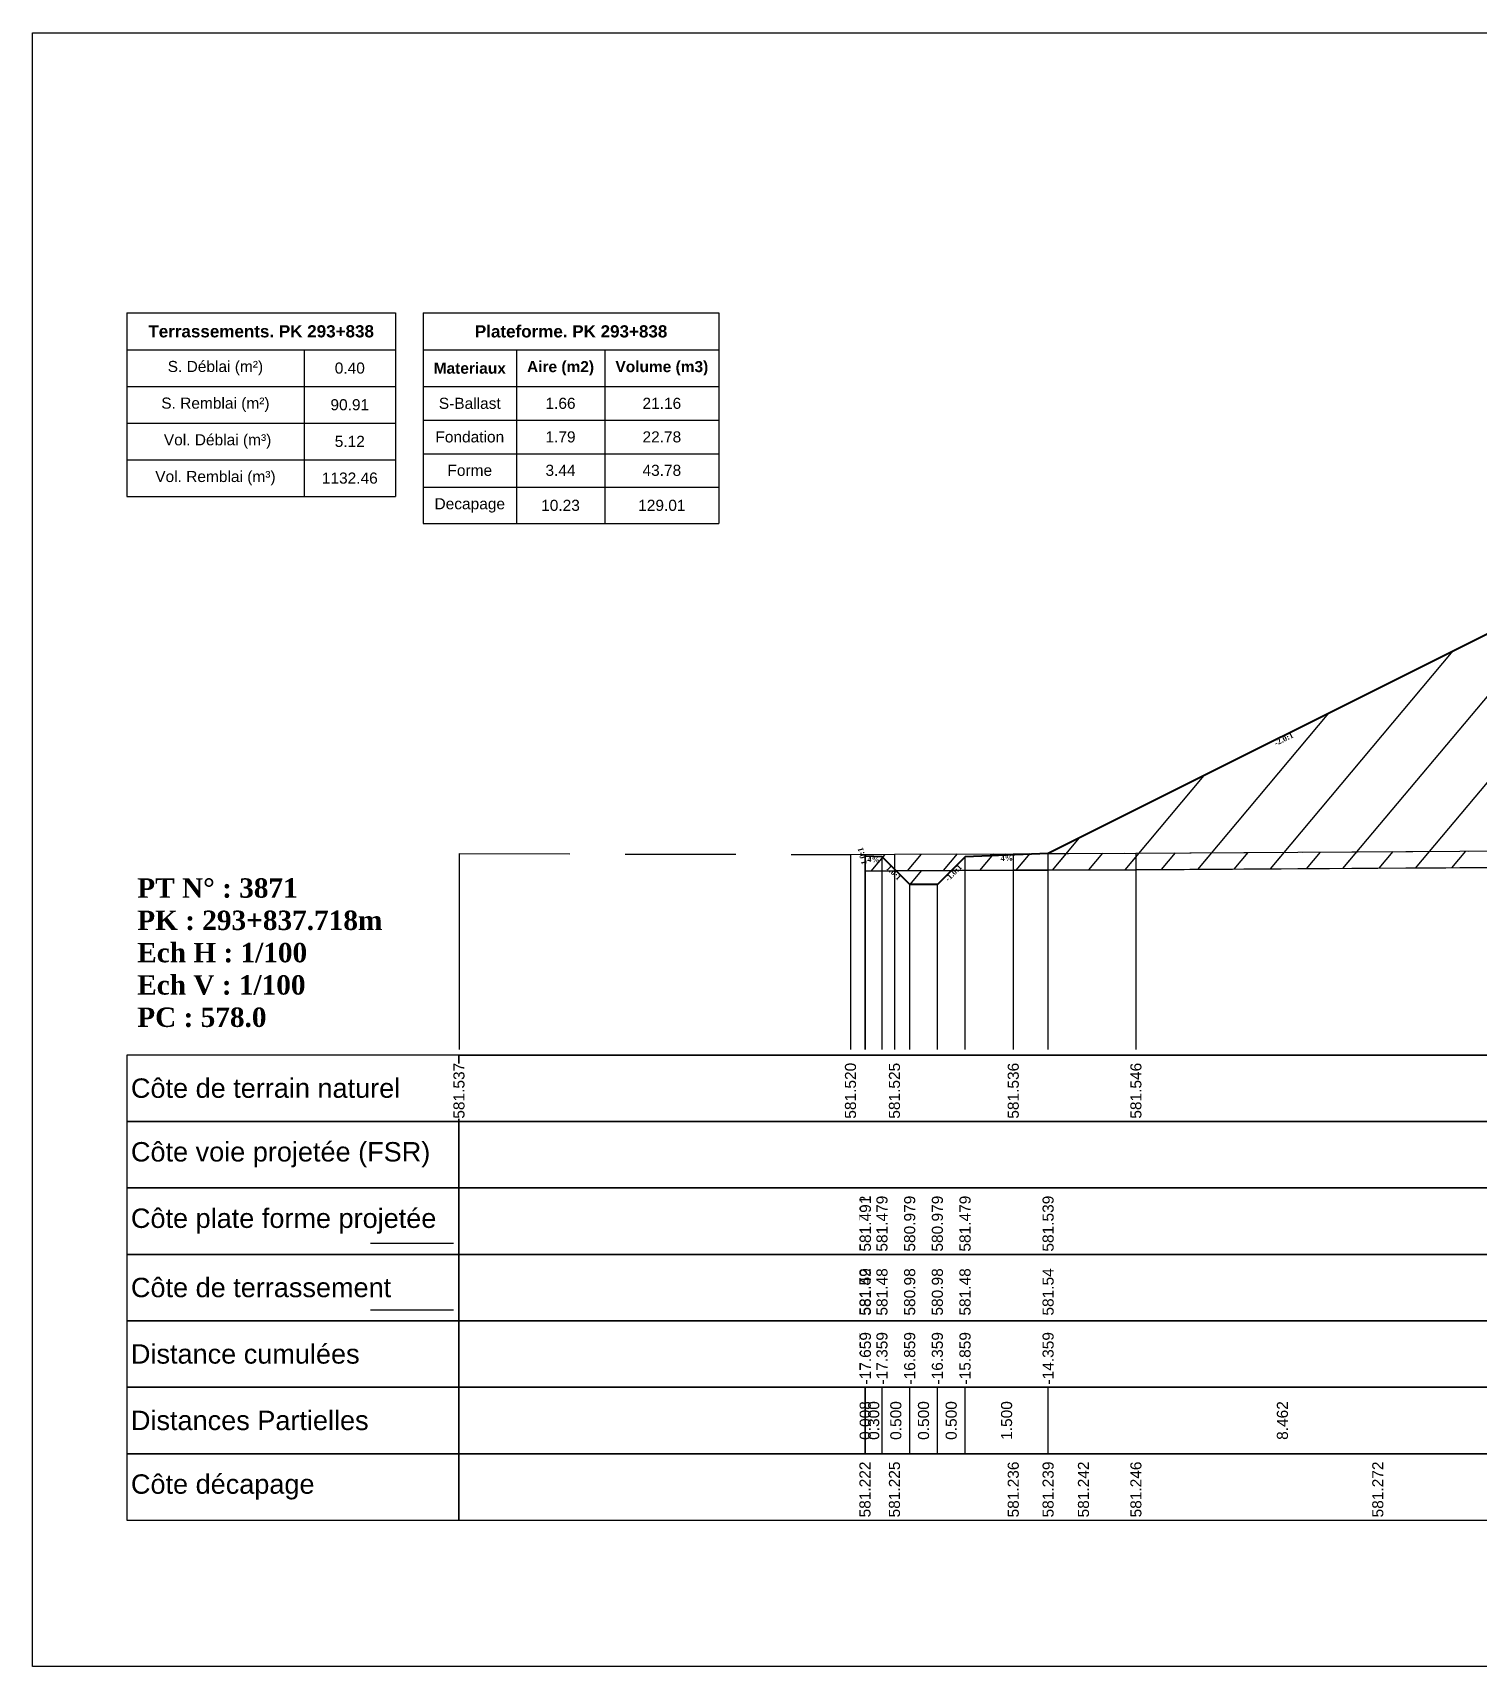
# Model space of a CAD drawing. Header units: millimetres. Extents: x 2762 to 3076, y 916 to 3305.
# Drawn here: x 2789.35 to 2815.46, y 985.65 to 1015.15 of the extents above; entities that cross this region are included whole.
import ezdxf

# ---------------------------------------------------------------- set-up
doc = ezdxf.new("R2010")
doc.units = ezdxf.units.MM
doc.header["$LTSCALE"] = 2
doc.linetypes.add('CACHE', pattern=[9.525, 6.35, -3.175])
doc.linetypes.add('DASHED', pattern=[0.75, 0.5, -0.25])
for name, color, linetype in [('C-ANNO-TABL', 1, 'Continuous'), ('C-ANNO-TABL-TEXT', 150, 'Continuous'), ('C-ANNO-TABL-TITL', 150, 'Continuous'), ('C-ANNO-TABL-TTBL', 5, 'Continuous'), ('C-ROAD-CORR', 5, 'Continuous'), ('C-ROAD-SCTN', 7, 'Continuous')]:
    doc.layers.add(name, color=color, linetype=linetype)
doc.styles.add('ARIAL', font='arial.ttf')
doc.styles.add('C3D_Etiquette', font='romans.shx')
doc.styles.add('C3D_Profil_Travers', font='romans.shx')
doc.styles.get("Standard").update_dxf_attribs({"font": 'arial.ttf'})

msp = doc.modelspace()

# ---------------------------------------------------------------- hatches: boundary and pattern name
at = {"linetype": 'Continuous', "lineweight": -3}
h = msp.add_hatch(dxfattribs=at)
h.set_pattern_fill('_U', color=3, angle=50, style=0, pattern_type=0)
h.set_pattern_definition([(50, (2837.9425, 1000.1953), (-0.766044, 0.642788), [])])
h.paths.add_polyline_path([(2837.943, 1000.195), (2838.161, 1000.413), (2838.461, 1000.425), (2838.479, 1000.499), (2838.479, 1000.199), (2838.192, 1000.197)])
h.paths.add_polyline_path([(2805.947, 1000.014), (2806.195, 1000.263), (2807.695, 1000.323), (2816.158, 1004.554), (2824.155, 1004.874), (2826.551, 1004.778), (2835.161, 1000.473), (2836.661, 1000.413), (2836.887, 1000.187), (2830.216, 1000.134), (2823.615, 1000.115), (2809.281, 1000.03), (2807.066, 1000.02)])
h.paths.add_polyline_path([(2804.388, 1000.005), (2804.388, 1000.305), (2804.395, 1000.275), (2804.695, 1000.263), (2804.949, 1000.009), (2804.92, 1000.009)])
h = msp.add_hatch(dxfattribs=at)
h.set_pattern_fill('_U', color=150, scale=0.5, angle=50, style=0, pattern_type=0)
h.set_pattern_definition([(50, (2837.94255, 1000.19534), (-0.383022, 0.321394), [])])
h.paths.add_polyline_path([(2837.943, 1000.195), (2838.161, 1000.413), (2838.461, 1000.425), (2838.479, 1000.499), (2838.479, 1000.199), (2838.192, 1000.197)])
h.paths.add_polyline_path([(2835.161, 1000.473), (2838.192, 1000.497), (2838.479, 1000.499), (2838.461, 1000.425), (2838.161, 1000.413), (2837.943, 1000.195), (2836.887, 1000.187), (2836.661, 1000.413)])
h.paths.add_polyline_path([(2805.947, 1000.014), (2806.195, 1000.263), (2807.695, 1000.323), (2809.281, 1000.33), (2823.615, 1000.415), (2830.216, 1000.434), (2835.161, 1000.473), (2836.661, 1000.413), (2836.887, 1000.187), (2830.216, 1000.134), (2823.615, 1000.115), (2809.281, 1000.03), (2807.066, 1000.02)])
h.paths.add_polyline_path([(2804.388, 1000.305), (2804.92, 1000.309), (2807.066, 1000.32), (2807.695, 1000.323), (2806.195, 1000.263), (2805.947, 1000.014), (2804.949, 1000.009), (2804.695, 1000.263), (2804.395, 1000.275)])
h.paths.add_polyline_path([(2804.388, 1000.005), (2804.388, 1000.305), (2804.395, 1000.275), (2804.695, 1000.263), (2804.949, 1000.009), (2804.92, 1000.009)])
h = msp.add_hatch(dxfattribs=at)
h.set_pattern_fill('_U', color=1, angle=50, style=0, pattern_type=0)
h.set_pattern_definition([(50, (2836.8869, 1000.187), (-0.766044, 0.642788), [])])
h.paths.add_polyline_path([(2836.887, 1000.187), (2837.943, 1000.195), (2837.661, 999.913), (2837.161, 999.913)])
h.paths.add_polyline_path([(2804.949, 1000.009), (2805.947, 1000.014), (2805.695, 999.763), (2805.195, 999.763)])

# ---------------------------------------------------------------- linework, layer by layer
at = {"color": 253, "linetype": 'Continuous', "lineweight": -3}
for p, q in [((2807.695, 1000.323), (2816.158, 1004.554)), ((2809.281, 1000.33), (2823.615, 1000.415)), ((2804.388, 1000.305), (2804.92, 1000.309)), ((2804.395, 1000.275), (2804.388, 1000.305)), ((2804.388, 1000.005), (2804.388, 1000.305)), ((2804.388, 1000.305), (2804.395, 1000.275)), ((2804.388, 1000.005), (2804.388, 1000.305)), ((2804.388, 1000.305), (2804.395, 1000.275)), ((2804.695, 1000.263), (2804.395, 1000.275)), ((2804.395, 1000.275), (2804.695, 1000.263)), ((2804.395, 1000.275), (2804.695, 1000.263)), ((2804.949, 1000.009), (2804.695, 1000.263)), ((2804.695, 1000.263), (2804.949, 1000.009)), ((2804.695, 1000.263), (2804.949, 1000.009)), ((2804.92, 1000.309), (2807.066, 1000.32)), ((2805.947, 1000.014), (2806.195, 1000.263)), ((2806.195, 1000.263), (2805.947, 1000.014)), ((2805.947, 1000.014), (2806.195, 1000.263)), ((2806.195, 1000.263), (2807.695, 1000.323)), ((2807.695, 1000.323), (2806.195, 1000.263)), ((2806.195, 1000.263), (2807.695, 1000.323)), ((2807.066, 1000.32), (2807.695, 1000.323)), ((2807.695, 1000.323), (2809.281, 1000.33)), ((2823.615, 1000.115), (2809.281, 1000.03)), ((2823.615, 1000.115), (2809.281, 1000.03)), ((2804.92, 1000.009), (2804.388, 1000.005)), ((2804.92, 1000.009), (2804.388, 1000.005)), ((2804.949, 1000.009), (2804.92, 1000.009)), ((2804.949, 1000.009), (2804.92, 1000.009)), ((2805.947, 1000.014), (2804.949, 1000.009)), ((2804.949, 1000.009), (2805.947, 1000.014)), ((2805.195, 999.763), (2804.949, 1000.009)), ((2805.695, 999.763), (2805.195, 999.763)), ((2805.947, 1000.014), (2805.695, 999.763)), ((2807.066, 1000.02), (2805.947, 1000.014)), ((2807.066, 1000.02), (2805.947, 1000.014)), ((2809.281, 1000.03), (2807.066, 1000.02)), ((2809.281, 1000.03), (2807.066, 1000.02))]:
    msp.add_line(p, q, dxfattribs=at)
at = {"color": 105, "linetype": 'DASHED', "lineweight": -3, "ltscale": 2}
for p, q in [((2809.281, 1000.33), (2822.055, 1000.405)), ((2797.055, 1000.321), (2804.126, 1000.304)), ((2804.126, 1000.304), (2804.92, 1000.309)), ((2804.92, 1000.309), (2807.066, 1000.32)), ((2807.066, 1000.32), (2809.281, 1000.33))]:
    msp.add_line(p, q, dxfattribs=at)
at = {"color": 98, "linetype": 'CACHE', "lineweight": -3}
for p, q in [((2797.055, 1000.321), (2797.055, 996.784)), ((2804.126, 1000.304), (2804.126, 996.784)), ((2804.92, 1000.309), (2804.92, 996.784)), ((2807.066, 1000.32), (2807.066, 996.784)), ((2809.281, 1000.33), (2809.281, 996.784))]:
    msp.add_line(p, q, dxfattribs=at)
at = {"color": 8, "linetype": 'CACHE', "lineweight": -3}
for p, q in [((2804.388, 996.784), (2804.388, 1000.305)), ((2804.395, 996.784), (2804.395, 1000.275)), ((2804.695, 996.784), (2804.695, 1000.263)), ((2806.195, 996.784), (2806.195, 1000.263)), ((2807.695, 996.784), (2807.695, 1000.323)), ((2805.195, 996.784), (2805.195, 999.763)), ((2805.695, 996.784), (2805.695, 999.763))]:
    msp.add_line(p, q, dxfattribs=at)
at = {"color": 6, "linetype": 'Continuous', "lineweight": -3}
for p, q in [((2809.281, 1000.03), (2813.65, 1000.056)), ((2813.65, 1000.056), (2822.055, 1000.105)), ((2804.388, 1000.005), (2804.92, 1000.009)), ((2804.92, 1000.009), (2807.066, 1000.02)), ((2807.066, 1000.02), (2807.695, 1000.023)), ((2807.695, 1000.023), (2808.334, 1000.026)), ((2808.334, 1000.026), (2809.281, 1000.03))]:
    msp.add_line(p, q, dxfattribs=at)
at = {"color": 7, "linetype": 'Continuous', "lineweight": -3}
for p, q in [((2797.054, 996.684), (2847.056, 996.684)), ((2804.388, 989.484), (2804.388, 990.684)), ((2804.395, 989.484), (2804.395, 990.684)), ((2804.395, 989.484), (2804.395, 990.684)), ((2804.695, 989.484), (2804.695, 990.684)), ((2804.695, 989.484), (2804.695, 990.684)), ((2805.195, 989.484), (2805.195, 990.684)), ((2805.195, 989.484), (2805.195, 990.684)), ((2805.695, 989.484), (2805.695, 990.684)), ((2805.695, 989.484), (2805.695, 990.684)), ((2806.195, 989.484), (2806.195, 990.684)), ((2806.195, 989.484), (2806.195, 990.684)), ((2807.695, 989.484), (2807.695, 990.684)), ((2807.695, 989.484), (2807.695, 990.684))]:
    msp.add_line(p, q, dxfattribs=at)
at = {"color": 154, "linetype": 'Continuous', "lineweight": -3}
msp.add_line((2795.454, 993.284), (2796.954, 993.284), dxfattribs=at)
at = {"color": 1, "linetype": 'Continuous', "lineweight": -3}
msp.add_line((2795.454, 992.084), (2796.954, 992.084), dxfattribs=at)
at = {"color": 7, "linetype": 'Continuous', "lineweight": -3}
for points in [[(2797.054, 995.484), (2797.054, 996.684), (2791.054, 996.684), (2791.054, 995.484)], [(2797.054, 995.484), (2847.056, 995.484), (2847.056, 996.684), (2797.054, 996.684)], [(2797.054, 994.284), (2797.054, 995.484), (2791.054, 995.484), (2791.054, 994.284)], [(2797.054, 994.284), (2847.056, 994.284), (2847.056, 995.484), (2797.054, 995.484)], [(2797.054, 993.084), (2797.054, 994.284), (2791.054, 994.284), (2791.054, 993.084)], [(2797.054, 993.084), (2847.056, 993.084), (2847.056, 994.284), (2797.054, 994.284)], [(2797.054, 991.884), (2797.054, 993.084), (2791.054, 993.084), (2791.054, 991.884)], [(2797.054, 991.884), (2847.056, 991.884), (2847.056, 993.084), (2797.054, 993.084)], [(2797.054, 990.684), (2797.054, 991.884), (2791.054, 991.884), (2791.054, 990.684)], [(2797.054, 990.684), (2847.056, 990.684), (2847.056, 991.884), (2797.054, 991.884)], [(2797.054, 989.484), (2797.054, 990.684), (2791.054, 990.684), (2791.054, 989.484)], [(2797.054, 989.484), (2847.056, 989.484), (2847.056, 990.684), (2797.054, 990.684)], [(2797.054, 988.284), (2797.054, 989.484), (2791.054, 989.484), (2791.054, 988.284)], [(2797.054, 988.284), (2847.056, 988.284), (2847.056, 989.484), (2797.054, 989.484)]]:
    msp.add_3dface(points, dxfattribs=at)
at = {"layer": 'C-ANNO-TABL', "color": 7, "linetype": 'Continuous', "lineweight": -3}
for p, q in [((2791.054, 1009.419), (2794.255, 1009.419)), ((2794.255, 1009.419), (2795.908, 1009.419)), ((2794.255, 1009.419), (2794.255, 1008.757)), ((2796.408, 1009.416), (2798.09, 1009.416)), ((2798.09, 1009.416), (2799.687, 1009.416)), ((2798.09, 1009.416), (2798.09, 1008.754)), ((2799.687, 1009.416), (2801.749, 1009.416)), ((2799.687, 1009.416), (2799.687, 1008.754)), ((2791.054, 1008.757), (2794.255, 1008.757)), ((2794.255, 1008.757), (2795.908, 1008.757)), ((2794.255, 1008.757), (2794.255, 1008.095)), ((2796.408, 1008.754), (2798.09, 1008.754)), ((2798.09, 1008.754), (2799.687, 1008.754)), ((2798.09, 1008.754), (2798.09, 1008.147)), ((2799.687, 1008.754), (2801.749, 1008.754)), ((2799.687, 1008.754), (2799.687, 1008.147)), ((2791.054, 1008.095), (2794.255, 1008.095)), ((2794.255, 1008.095), (2795.908, 1008.095)), ((2794.255, 1008.095), (2794.255, 1007.432)), ((2796.408, 1008.147), (2798.09, 1008.147)), ((2798.09, 1008.147), (2799.687, 1008.147)), ((2798.09, 1008.147), (2798.09, 1007.543)), ((2799.687, 1008.147), (2801.749, 1008.147)), ((2799.687, 1008.147), (2799.687, 1007.543)), ((2791.054, 1007.432), (2794.255, 1007.432)), ((2794.255, 1007.432), (2795.908, 1007.432)), ((2794.255, 1007.432), (2794.255, 1006.77)), ((2796.408, 1007.543), (2798.09, 1007.543)), ((2798.09, 1007.543), (2799.687, 1007.543)), ((2798.09, 1007.543), (2798.09, 1006.939)), ((2799.687, 1007.543), (2801.749, 1007.543)), ((2799.687, 1007.543), (2799.687, 1006.939)), ((2796.408, 1006.939), (2798.09, 1006.939)), ((2798.09, 1006.939), (2799.687, 1006.939)), ((2798.09, 1006.939), (2798.09, 1006.28)), ((2799.687, 1006.939), (2801.749, 1006.939)), ((2799.687, 1006.939), (2799.687, 1006.28))]:
    msp.add_line(p, q, dxfattribs=at)
at = {"layer": 'C-ANNO-TABL-TTBL', "color": 7, "linetype": 'Continuous', "lineweight": -3}
for p, q in [((2791.054, 1010.084), (2795.908, 1010.084)), ((2791.054, 1010.084), (2791.054, 1009.419)), ((2795.908, 1010.084), (2795.908, 1009.419)), ((2796.408, 1010.084), (2801.749, 1010.084)), ((2796.408, 1010.084), (2796.408, 1009.416)), ((2801.749, 1010.084), (2801.749, 1009.416)), ((2791.054, 1009.419), (2791.054, 1008.757)), ((2795.908, 1009.419), (2795.908, 1008.757)), ((2796.408, 1009.416), (2796.408, 1008.754)), ((2801.749, 1009.416), (2801.749, 1008.754)), ((2791.054, 1008.757), (2791.054, 1008.095)), ((2795.908, 1008.757), (2795.908, 1008.095)), ((2796.408, 1008.754), (2796.408, 1008.147)), ((2801.749, 1008.754), (2801.749, 1008.147)), ((2791.054, 1008.095), (2791.054, 1007.432)), ((2795.908, 1008.095), (2795.908, 1007.432)), ((2796.408, 1008.147), (2796.408, 1007.543)), ((2801.749, 1008.147), (2801.749, 1007.543)), ((2791.054, 1007.432), (2791.054, 1006.77)), ((2795.908, 1007.432), (2795.908, 1006.77)), ((2796.408, 1007.543), (2796.408, 1006.939)), ((2801.749, 1007.543), (2801.749, 1006.939)), ((2796.408, 1006.939), (2796.408, 1006.28)), ((2801.749, 1006.939), (2801.749, 1006.28)), ((2791.054, 1006.77), (2794.255, 1006.77)), ((2794.255, 1006.77), (2795.908, 1006.77)), ((2796.408, 1006.28), (2798.09, 1006.28)), ((2798.09, 1006.28), (2799.687, 1006.28)), ((2799.687, 1006.28), (2801.749, 1006.28))]:
    msp.add_line(p, q, dxfattribs=at)
at = {"layer": 'C-ROAD-CORR', "color": 1, "linetype": 'Continuous', "lineweight": 40}
for p, q in [((2816.158, 1004.554), (2807.695, 1000.323)), ((2804.395, 1000.275), (2804.388, 1000.305)), ((2804.695, 1000.263), (2804.395, 1000.275)), ((2805.195, 999.763), (2804.695, 1000.263)), ((2806.195, 1000.263), (2805.695, 999.763)), ((2807.695, 1000.323), (2806.195, 1000.263)), ((2805.695, 999.763), (2805.195, 999.763))]:
    msp.add_line(p, q, dxfattribs=at)
at = {"layer": 'C-ROAD-CORR', "color": 1, "linetype": 'Continuous', "lineweight": -3}
for p, q in [((2805.195, 999.763), (2804.695, 1000.263)), ((2806.195, 1000.263), (2805.695, 999.763))]:
    msp.add_line(p, q, dxfattribs=at)
at = {"layer": 'C-ROAD-SCTN', "color": 154, "linetype": 'Continuous', "lineweight": -3}
for p, q in [((2807.695, 1000.323), (2816.158, 1004.554)), ((2804.388, 1000.305), (2804.395, 1000.275)), ((2804.395, 1000.275), (2804.695, 1000.263)), ((2804.695, 1000.263), (2805.195, 999.763)), ((2805.695, 999.763), (2806.195, 1000.263)), ((2806.195, 1000.263), (2807.695, 1000.323)), ((2805.195, 999.763), (2805.695, 999.763))]:
    msp.add_line(p, q, dxfattribs=at)
at = {"layer": 'C-ROAD-SCTN', "color": 1, "linetype": 'Continuous', "lineweight": -3}
for p, q in [((2807.695, 1000.323), (2816.158, 1004.554)), ((2804.388, 1000.305), (2804.395, 1000.275)), ((2804.395, 1000.275), (2804.695, 1000.263)), ((2804.695, 1000.263), (2805.195, 999.763)), ((2805.695, 999.763), (2806.195, 1000.263)), ((2806.195, 1000.263), (2807.695, 1000.323)), ((2805.195, 999.763), (2805.695, 999.763))]:
    msp.add_line(p, q, dxfattribs=at)

# ---------------------------------------------------------------- texts
at = {"color": 7, "linetype": 'Continuous', "lineweight": -3, "char_height": 0.1, "style": 'C3D_Etiquette'}
for s, insert, width, attachment_point, rotation in [('{\\fTimes New Roman|b1|i0|c0|p18;-2.0:1}', (2811.928, 1002.435), 0.34598, 2, 26.5651), ('{\\fTimes New Roman|b1|i0|c0|p18;1.0:1}', (2804.388, 1000.289), 0.29446, 8, 104.0362), ('{\\fTimes New Roman|b1|i0|c0|p18;4%}', (2804.545, 1000.265), 0.37094, 2, 357.7094), ('{\\fTimes New Roman|b1|i0|c0|p18;1.0:1}', (2804.943, 1000.01), 0.29001, 2, 315), ('{\\fTimes New Roman|b1|i0|c0|p18;-1.0:1}', (2805.948, 1000.01), 0.34598, 2, 45), ('{\\fTimes New Roman|b1|i0|c0|p18;4%}', (2806.946, 1000.289), 0.42071, 2, 2.2906)]:
    msp.add_mtext(s, dxfattribs=dict(at, insert=insert, width=width, attachment_point=attachment_point, rotation=rotation))
at = {"color": 7, "linetype": 'Continuous', "lineweight": -3, "char_height": 0.35}
for s, insert, attachment_point, style in [('{\\fTimes New Roman|b1|i0|c0|p18;PT N° : 3871\\PPK : 293+837.718m\\PEch H : 1/100\\PEch V : 1/100\\PPC : 578.0}', (2791.243, 997.184), 7, 'C3D_Profil_Travers'), ('{\\fArial|b0|i0|c0|p34;Côte de terrain naturel}', (2791.129, 996.084), 4, 'C3D_Etiquette'), ('{\\fArial|b0|i0|c0|p34;Côte plate forme projetée}', (2791.129, 993.684), 4, 'C3D_Etiquette'), ('{\\fArial|b0|i0|c0|p34;Côte de terrassement}', (2791.129, 992.484), 4, 'C3D_Etiquette'), ('{\\fArial|b0|i0|c0|p34;Distance cumulées}', (2791.129, 991.284), 4, 'C3D_Etiquette'), ('{\\fArial|b0|i0|c0|p34;Distances Partielles}', (2791.129, 990.084), 4, 'C3D_Etiquette'), ('{\\fArial|b0|i0|c0|p34;Côte décapage}', (2791.129, 988.884), 4, 'C3D_Etiquette')]:
    msp.add_mtext(s, dxfattribs=dict(at, insert=insert, attachment_point=attachment_point, style=style))
at = {"color": 7, "linetype": 'Continuous', "lineweight": -3, "insert": (2791.129, 994.884), "char_height": 0.35, "attachment_point": 4}
msp.add_mtext('{\\fArial|b0|i0|c0|p34;Côte voie projetée (FSR)}', dxfattribs=at)
at = {"color": 7, "linetype": 'Continuous', "lineweight": -3, "char_height": 0.2, "rotation": 90, "style": 'C3D_Profil_Travers'}
for s, insert, attachment_point in [('{\\fArial|b0|i0|c0|p34;581.52}', (2804.388, 991.979), 4), ('{\\fArial|b0|i0|c0|p34;581.49}', (2804.395, 991.979), 4), ('{\\fArial|b0|i0|c0|p34;581.48}', (2804.695, 991.979), 4), ('{\\fArial|b0|i0|c0|p34;580.98}', (2805.195, 991.979), 4), ('{\\fArial|b0|i0|c0|p34;580.98}', (2805.695, 991.979), 4), ('{\\fArial|b0|i0|c0|p34;581.48}', (2806.195, 991.979), 4), ('{\\fArial|b0|i0|c0|p34;581.54}', (2807.695, 991.979), 4), ('{\\fArial|b0|i0|c0|p34;0.008}', (2804.392, 990.084), 5), ('{\\fArial|b0|i0|c0|p34;0.300}', (2804.545, 990.084), 5), ('{\\fArial|b0|i0|c0|p34;0.500}', (2804.945, 990.084), 5), ('{\\fArial|b0|i0|c0|p34;0.500}', (2805.445, 990.084), 5), ('{\\fArial|b0|i0|c0|p34;0.500}', (2805.945, 990.084), 5), ('{\\fArial|b0|i0|c0|p34;1.500}', (2806.945, 990.084), 5), ('{\\fArial|b0|i0|c0|p34;8.462}', (2811.927, 990.084), 5)]:
    msp.add_mtext(s, dxfattribs=dict(at, insert=insert, attachment_point=attachment_point))
at = {"layer": 'C-ANNO-TABL-TEXT', "color": 7, "linetype": 'Continuous', "lineweight": -3, "char_height": 0.2, "attachment_point": 5, "style": 'ARIAL'}
for s, insert in [('{\\fArial|b0|i0|c0|p34;\\C7;0.40}', (2795.082, 1009.088)), ('{\\fArial|b0|i0|c0|p34;\\C7;90.91}', (2795.082, 1008.426)), ('{\\fArial|b0|i0|c0|p34;\\C7;S-Ballast}', (2797.249, 1008.451)), ('{\\fArial|b0|i0|c0|p34;\\C7;1.66}', (2798.888, 1008.451)), ('{\\C18;\\c0;21.16}', (2800.718, 1008.451)), ('{\\fArial|b0|i0|c0|p34;\\C7;5.12}', (2795.082, 1007.764)), ('{\\fArial|b0|i0|c0|p34;\\C7;Fondation}', (2797.249, 1007.845)), ('{\\fArial|b0|i0|c0|p34;\\C7;1.79}', (2798.888, 1007.845)), ('{\\C18;\\c0;22.78}', (2800.718, 1007.845)), ('{\\fArial|b0|i0|c0|p34;\\C7;1132.46}', (2795.082, 1007.101)), ('{\\fArial|b0|i0|c0|p34;\\C7;Forme}', (2797.249, 1007.241)), ('{\\fArial|b0|i0|c0|p34;\\C7;3.44}', (2798.888, 1007.241)), ('{\\C18;\\c0;43.78}', (2800.718, 1007.241)), ('{\\fArial|b0|i0|c0|p34;\\C7;Decapage}', (2797.249, 1006.609)), ('{\\fArial|b0|i0|c0|p34;\\C7;10.23}', (2798.888, 1006.609)), ('{\\C18;\\c0;129.01}', (2800.718, 1006.609))]:
    msp.add_mtext(s, dxfattribs=dict(at, insert=insert))
at = {"layer": 'C-ANNO-TABL-TITL', "color": 7, "linetype": 'Continuous', "lineweight": -3, "attachment_point": 5, "style": 'ARIAL'}
for s, insert, char_height in [('{\\fArial|b1|i0|c0|p34;\\C7;Terrassements. PK 293+838}', (2793.481, 1009.751), 0.22), ('{\\fArial|b1|i0|c0|p34;\\C18;\\c0;Plateforme. PK 293+838}', (2799.079, 1009.75), 0.22), ('{\\fArial|b0|i0|c0|p34;\\C7;S. Déblai (m²) }', (2792.655, 1009.088), 0.2), ('{\\fArial|b1|i0|c0|p34;\\C7;Materiaux   }', (2797.249, 1009.085), 0.2), ('{\\fArial|b1|i0|c0|p34;\\C7;Aire (m2)}', (2798.888, 1009.085), 0.2), ('{\\fArial|b1|i0|c0|p34;\\C7;Volume (m3)}', (2800.718, 1009.085), 0.2), ('{\\fArial|b0|i0|c0|p34;\\C7;S. Remblai (m²) }', (2792.655, 1008.426), 0.2), ('{\\fArial|b0|i0|c0|p34;\\C7; Vol. Déblai (m³) }', (2792.655, 1007.764), 0.2), ('{\\fArial|b0|i0|c0|p34;\\C7;Vol. Remblai (m³)}', (2792.655, 1007.101), 0.2)]:
    msp.add_mtext(s, dxfattribs=dict(at, insert=insert, char_height=char_height))

# ---------------------------------------------------------------- next in the draw order: texts
at = {"color": 7, "linetype": 'Continuous', "lineweight": -3, "char_height": 0.2, "attachment_point": 4, "rotation": 90, "style": 'C3D_Profil_Travers', "bg_fill": 3, "box_fill_scale": 1.000375, "bg_fill_color": 256, "bg_fill_true_color": 13158600, "bg_fill_transparency": 0}
for s, insert, width in [('{\\fArial|b0|i0|c0|p34;581.537}', (2797.055, 995.534), 0.99553), ('{\\fArial|b0|i0|c0|p34;581.520}', (2804.126, 995.534), 0.99484), ('{\\fArial|b0|i0|c0|p34;581.525}', (2804.92, 995.534), 0.99705), ('{\\fArial|b0|i0|c0|p34;581.536}', (2807.066, 995.534), 0.99539), ('{\\fArial|b0|i0|c0|p34;581.546}', (2809.281, 995.534), 0.99539), ('{\\fArial|b0|i0|c0|p34;581.522}', (2804.388, 993.134), 0.99347), ('{\\fArial|b0|i0|c0|p34;580.979}', (2805.195, 993.134), 0.99595), ('{\\fArial|b0|i0|c0|p34;580.979}', (2805.695, 993.134), 0.99595), ('{\\fArial|b0|i0|c0|p34;581.479}', (2806.195, 993.134), 0.99595), ('{\\fArial|b0|i0|c0|p34;581.539}', (2807.695, 993.134), 0.99595), ('{\\fArial|b0|i0|c0|p34;\\C256;-17.667}', (2804.388, 990.734), 0.93532), ('{\\fArial|b0|i0|c0|p34;\\C256;-16.859}', (2805.195, 990.734), 0.93573), ('{\\fArial|b0|i0|c0|p34;\\C256;-16.359}', (2805.695, 990.734), 0.93573), ('{\\fArial|b0|i0|c0|p34;\\C256;-15.859}', (2806.195, 990.734), 0.93573), ('{\\fArial|b0|i0|c0|p34;\\C256;-14.359}', (2807.695, 990.734), 0.93573), ('{\\fArial|b0|i0|c0|p34;581.222}', (2804.388, 988.334), 0.99347), ('{\\fArial|b0|i0|c0|p34;581.225}', (2804.92, 988.334), 0.99705), ('{\\fArial|b0|i0|c0|p34;581.236}', (2807.066, 988.334), 0.99539), ('{\\fArial|b0|i0|c0|p34;581.239}', (2807.695, 988.334), 0.99595), ('{\\fArial|b0|i0|c0|p34;581.242}', (2808.334, 988.334), 0.99347), ('{\\fArial|b0|i0|c0|p34;581.246}', (2809.281, 988.334), 0.99539), ('{\\fArial|b0|i0|c0|p34;581.272}', (2813.65, 988.334), 0.99347)]:
    msp.add_mtext(s, dxfattribs=dict(at, insert=insert, width=width))

# ---------------------------------------------------------------- next in the draw order: texts
for s, insert, width in [('{\\fArial|b0|i0|c0|p34;581.491}', (2804.395, 993.134), 0.95654), ('{\\fArial|b0|i0|c0|p34;\\C256;-17.659}', (2804.395, 990.734), 0.93573)]:
    msp.add_mtext(s, dxfattribs=dict(at, insert=insert, width=width))

# ---------------------------------------------------------------- next in the draw order: texts
for s, insert, width in [('{\\fArial|b0|i0|c0|p34;581.479}', (2804.695, 993.134), 0.99595), ('{\\fArial|b0|i0|c0|p34;\\C256;-17.359}', (2804.695, 990.734), 0.93573)]:
    msp.add_mtext(s, dxfattribs=dict(at, insert=insert, width=width))

# ---------------------------------------------------------------- next in the draw order: linework, layer by layer
msp.add_lwpolyline([(2789.354, 1015.145), (2848.253, 1015.145), (2848.253, 985.645), (2789.354, 985.645)], close=True)

doc.saveas('drawing.dxf')
